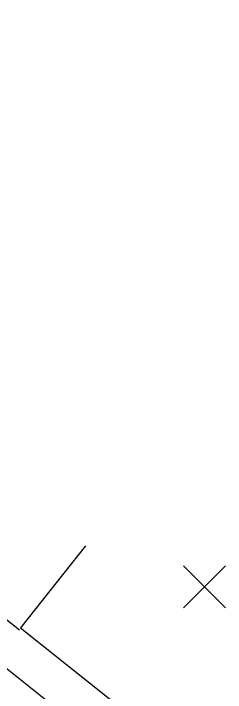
# Model space of a CAD drawing. Header units: millimetres. Extents: x 133000 to 134000, y 143000 to 144000.
# Drawn here: x 133419.47 to 133429.59, y 143543.61 to 143575.98 of the extents above; entities that cross this region are included whole.
import ezdxf

# ---------------------------------------------------------------- set-up
doc = ezdxf.new("R2010")
doc.units = ezdxf.units.MM
doc.layers.get('0').update_dxf_attribs({"linetype": 'CONTINUOUS'})
for name, color, linetype in [('W0008', 7, 'CONTINUOUS'), ('W0100', 7, 'CONTINUOUS'), ('W0322', 7, 'CONTINUOUS'), ('W0991', 7, 'CONTINUOUS')]:
    doc.layers.add(name, color=color, linetype=linetype)

# ---------------------------------------------------------------- blocks, each defined once
blk = doc.blocks.new('t991o')
at = {"color": 0, "linetype": 'Continuous'}
for p, q in [((-1, 1), (1, -1)), ((-1, -1), (1, 1))]:
    blk.add_line(p, q, dxfattribs=at)

msp = doc.modelspace()

# ---------------------------------------------------------------- linework, layer by layer
at = {"layer": 'W0008'}
msp.add_lwpolyline([(133381.218, 143574.905), (133395.916, 143563.209), (133406.008, 143555.224), (133424.422, 143540.538)], dxfattribs=at)
at = {"layer": 'W0100'}
msp.add_lwpolyline([(133422.912, 143550.596), (133419.8, 143546.682), (133428.671, 143539.631)], dxfattribs=at)
at = {"layer": 'W0322'}
for points in [[(133419.756, 143546.582), (133419.756, 143546.582), (133419.756, 143546.582), (133419.756, 143546.582), (133419.756, 143546.582), (133419.756, 143546.582), (133419.756, 143546.582), (133419.756, 143546.582), (133419.756, 143546.582), (133419.756, 143546.582), (133419.756, 143546.582), (133419.756, 143546.582), (133419.756, 143546.582), (133419.756, 143546.582), (133419.756, 143546.582), (133419.756, 143546.582), (133419.756, 143546.582), (133419.756, 143546.582), (133393.903, 143567.124), (133382.871, 143575.985)], [(133419.756, 143546.582), (133419.756, 143546.582), (133419.756, 143546.582), (133419.756, 143546.582), (133419.756, 143546.582), (133419.756, 143546.582), (133419.756, 143546.582), (133419.756, 143546.582), (133419.756, 143546.582), (133419.756, 143546.582), (133419.756, 143546.582), (133419.756, 143546.582), (133419.756, 143546.582), (133419.756, 143546.582), (133419.756, 143546.582), (133419.756, 143546.582), (133419.756, 143546.582), (133419.756, 143546.582), (133419.756, 143546.582), (133419.756, 143546.582), (133419.756, 143546.582), (133419.756, 143546.582), (133419.756, 143546.582), (133419.756, 143546.582), (133419.756, 143546.582), (133419.756, 143546.582), (133419.756, 143546.582), (133419.756, 143546.582), (133419.756, 143546.582), (133419.756, 143546.582), (133419.756, 143546.582), (133419.756, 143546.582), (133419.756, 143546.582), (133419.756, 143546.582), (133419.756, 143546.582), (133419.756, 143546.582), (133419.756, 143546.582), (133419.756, 143546.582), (133419.756, 143546.582), (133419.756, 143546.582), (133419.756, 143546.582), (133419.756, 143546.582), (133419.756, 143546.582), (133419.756, 143546.582), (133419.756, 143546.582), (133419.756, 143546.582), (133419.756, 143546.582), (133419.756, 143546.582), (133419.756, 143546.582), (133419.756, 143546.582), (133419.756, 143546.582), (133419.756, 143546.582), (133419.756, 143546.582), (133419.756, 143546.582), (133419.756, 143546.582), (133419.756, 143546.582), (133419.756, 143546.582), (133419.756, 143546.582), (133419.756, 143546.582), (133419.756, 143546.582), (133419.756, 143546.582), (133419.756, 143546.582), (133419.756, 143546.582), (133419.756, 143546.582), (133419.756, 143546.582), (133419.756, 143546.582), (133419.756, 143546.582), (133419.756, 143546.582), (133419.756, 143546.582), (133419.756, 143546.582), (133419.756, 143546.582), (133419.756, 143546.582), (133419.756, 143546.582), (133419.756, 143546.582), (133419.756, 143546.582), (133419.756, 143546.582), (133419.756, 143546.582), (133419.756, 143546.582), (133419.756, 143546.582), (133419.756, 143546.582), (133419.756, 143546.582), (133419.756, 143546.582), (133419.756, 143546.582), (133419.756, 143546.582), (133419.756, 143546.582), (133419.756, 143546.582), (133419.756, 143546.582), (133419.756, 143546.582), (133419.756, 143546.582), (133419.756, 143546.582), (133419.756, 143546.582), (133419.756, 143546.582), (133419.756, 143546.582), (133419.756, 143546.582), (133419.756, 143546.582), (133419.756, 143546.582), (133419.756, 143546.582), (133419.756, 143546.582), (133419.756, 143546.582), (133419.756, 143546.582), (133419.756, 143546.582)]]:
    msp.add_lwpolyline(points, dxfattribs=at)

# ---------------------------------------------------------------- block references
at = {"layer": 'W0991'}
msp.add_blockref('t991o', (133428.592, 143548.636), dxfattribs=at)

doc.saveas('drawing.dxf')
